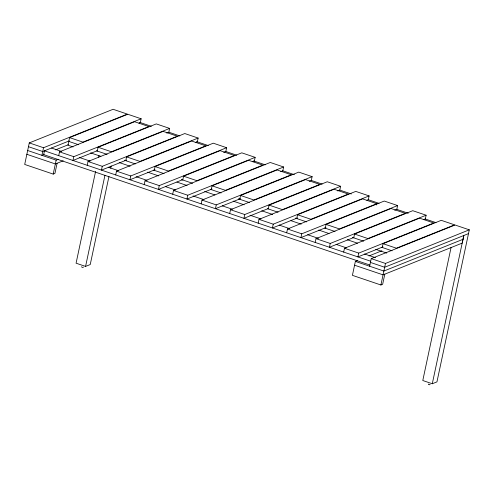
<?xml version="1.0" encoding="UTF-8"?>
<svg xmlns="http://www.w3.org/2000/svg" width="494" height="494" viewBox="0 0 494 494"><rect width="100%" height="100%" fill="white"/><g stroke="black" fill="none" stroke-linecap="round" stroke-linejoin="round"><path stroke-width="0.74" d="M29.276 142.908L43.528 147.731L127.341 114.102L113.095 109.285L29.276 142.908L24.7 164.446L53.198 174.092L54.945 173.388L57.094 163.255M43.528 147.731L41.91 155.332L44.059 154.468M53.198 174.092L56.162 160.155L58.311 159.29M58.712 155.653L59.521 151.849L134.603 121.728L148.855 126.55L73.767 156.672L59.521 151.849M138.919 123.148L140.333 122.574L141.142 118.776L127.785 114.256L69.58 137.604L67.968 145.205L73.081 146.94M73.767 156.672L72.964 160.476L97.275 150.719M87.21 165.292L88.018 161.495L163.1 131.373L177.352 136.196L102.264 166.317L88.018 161.495M97.269 151.053L98.078 147.249L156.283 123.901L169.64 128.421L168.831 132.219L166.7 133.071M95.595 171.399L76.082 263.197L85.579 266.414L90.235 264.543L108.952 176.512M98.633 157.104L98.954 155.598M102.264 166.317L101.455 170.115L126.489 160.075M85.579 266.414L104.932 175.37M110.712 168.232L111.187 165.978M115.707 174.938L116.516 171.14L191.598 141.018L205.844 145.835L130.762 175.957L116.516 171.14M125.766 160.692L126.575 156.894L184.781 133.541L198.137 138.061L197.328 141.864L195.908 142.433M130.762 175.957L129.953 179.76L154.98 169.72M144.205 184.583L145.014 180.779L220.096 150.658L234.341 155.48L159.259 185.602L145.014 180.779M154.264 170.337L155.073 166.534L213.278 143.186L226.635 147.706L225.826 151.51L223.696 152.362M159.259 185.602L158.451 189.406L182.761 179.649M172.702 194.228L173.505 190.425L248.593 160.303L262.839 165.126L187.757 195.247L173.505 190.425M182.761 179.983L183.57 176.179L241.77 152.831L255.132 157.351L254.324 161.149L252.903 161.717M187.757 195.247L186.948 199.045L211.975 189.004M201.194 203.868L202.003 200.07L277.085 169.948L291.337 174.765L216.255 204.893L202.003 200.07M211.259 189.622L212.062 185.824L270.267 162.47L283.624 166.991L282.821 170.794L280.691 171.646M216.255 204.893L215.446 208.69L240.473 198.65M229.691 213.513L230.5 209.709L305.582 179.588L319.834 184.41L244.746 214.532L230.5 209.709M239.751 199.267L240.559 195.47L298.765 172.116L312.122 176.636L311.313 180.44L309.188 181.292M244.746 214.532L243.943 218.336L268.254 208.579M258.189 223.158L258.998 219.355L334.08 189.233L348.332 194.056L273.244 224.177L258.998 219.355M268.248 208.913L269.057 205.109L327.263 181.761L340.619 186.281L339.81 190.079L337.68 190.937M273.244 224.177L272.435 227.975L297.468 217.934M286.687 232.798L287.496 229L362.577 198.878L376.823 203.701L376.558 204.967M296.746 218.552L297.555 214.754L355.76 191.4L369.117 195.92L368.308 199.724L366.888 200.292M376.823 203.701L301.741 233.823L300.932 237.62L325.96 227.58M315.184 242.443L315.993 238.639L391.075 208.517L405.321 213.34L330.239 243.462L315.993 238.639M325.243 228.197L326.052 224.4L384.258 201.046L397.614 205.566L396.806 209.37L394.675 210.222M330.239 243.462L329.43 247.266L353.741 237.509M343.682 252.088L344.485 248.284L419.573 218.163L433.818 222.985L358.737 253.107L344.485 248.284M353.741 237.842L354.55 234.039L412.749 210.691L426.112 215.211L425.303 219.009L423.883 219.583M357.52 260.548L355.371 261.406L352.413 275.343L380.905 284.989L382.652 284.291L384.807 274.151M358.737 253.107L357.928 256.911L382.955 246.864M369.623 266.229L371.235 258.628L455.054 225.005L469.3 229.827L436.949 381.874L432.287 383.745L422.79 380.528L451.102 247.346M382.239 247.488L383.041 243.684L441.247 220.336L454.604 224.856L396.404 248.204L383.041 243.684M380.905 284.989L385.487 263.45L469.3 229.827M432.287 383.745L463.798 235.508L462.217 243.097L383.06 274.855L354.569 265.21M69.222 140.895L42.719 151.528L28.473 146.706M55.519 149.873L68.419 144.699M141.142 118.776L82.936 142.124L69.58 137.604M63.232 160.791L55.353 163.952L26.855 154.313M169.64 128.421L111.434 151.769L98.078 147.249M198.137 138.061L139.932 161.415L126.575 156.894M226.635 147.706L168.429 171.054L155.073 166.534M255.132 157.351L196.927 180.699L183.57 176.179M283.624 166.991L225.425 190.344L212.062 185.824M312.122 176.636L253.916 199.99L240.559 195.47M340.619 186.281L282.414 209.629L269.057 205.109M369.117 195.92L310.911 219.274L297.555 214.754M397.614 205.566L339.409 228.92L326.052 224.4M426.112 215.211L367.906 238.559L354.55 234.039M368.987 255.948L381.881 250.773M468.491 233.625L384.678 267.254L370.432 262.431M463.026 239.294L383.869 271.052L355.371 261.406M81.738 266.704C80.886 267.18 83.881 267.822 83.307 267.038M428.446 384.029C427.594 384.505 430.589 385.147 430.021 384.369M139.672 122.351L151.349 126.303M168.868 132.231L179.816 135.936M196.6 141.617L208.277 145.569M225.795 151.497L236.743 155.202M253.527 160.883L265.21 164.835M282.722 170.763L294.405 174.715M311.189 180.396L322.137 184.101M339.656 190.029L351.333 193.981M368.116 199.662L379.065 203.367M396.583 209.295L408.26 213.247M425.05 218.928L435.998 222.633M68.771 141.407L78.614 144.736M96.558 150.806L107.112 154.381M124.34 160.21L135.307 163.922M153.585 170.109L164.107 173.666M181.372 179.507L192.604 183.311M210.617 189.406L221.102 192.956M238.398 198.81L249.365 202.521M267.643 208.709L278.091 212.241M295.431 218.107L306.589 221.886M324.675 228.006L335.086 231.532M352.457 237.41L363.584 241.171M381.701 247.303L392.082 250.816M90.63 152.881L100.869 156.339M119.147 162.526L130.113 166.237M147.663 172.178L158.63 175.889M176.908 182.076L187.14 185.54M204.689 191.474L214.927 194.939M233.205 201.126L244.172 204.837M261.721 210.777L272.688 214.489M290.966 220.67L301.198 224.134M318.747 230.074L328.985 233.538M347.263 239.726L357.495 243.19M375.78 249.371L386.746 253.082M51.45 148.027L61.67 151.485M79.182 157.413L90.13 161.118M108.377 167.293L118.597 170.751M136.116 176.679L147.064 180.384M165.311 186.559L175.524 190.017M193.043 195.945L203.991 199.65M222.238 205.825L232.458 209.283M249.976 215.211L260.918 218.916M279.166 225.091L289.385 228.549M307.632 234.724L318.581 238.429M336.099 244.357L346.319 247.815M364.566 253.99L375.508 257.695M287.496 229L301.741 233.823M371.235 258.628L385.487 263.45M370.716 261.233L44.466 150.831L43.657 154.628L369.907 265.037M27.664 150.509L56.162 160.155"/></g></svg>
